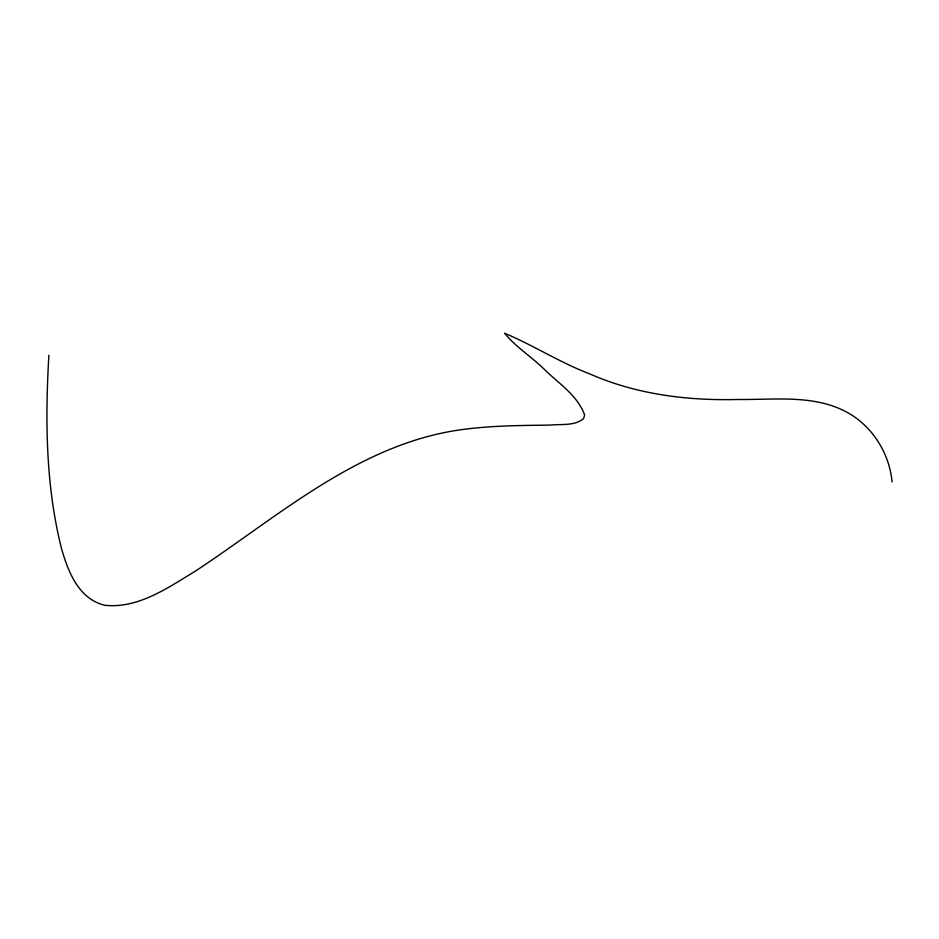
<?xml version="1.0" encoding="UTF-8"?>
<svg xmlns="http://www.w3.org/2000/svg" width="939" height="939" viewBox="0 0 939 939"><rect width="100%" height="100%" fill="white"/><g stroke="black" fill="none" stroke-linecap="round" stroke-linejoin="round"><path stroke-width="1.41" d="M48.875 355.212C45.142 419.451 45.635 484.958 61.293 547.719C67.819 571.112 78.43 598.953 104.769 605.279C138.233 608.824 167.576 587.896 194.831 571.475C280.327 515.347 362.407 440.544 468.209 428.83C495.452 425.531 522.917 425.473 550.324 425.085C561.311 423.912 574.609 426.224 583.612 418.512L584.61 415.003C577.485 394.943 557.543 382.736 543.059 368.135C530.664 356.186 515.358 346.597 504.607 333.239C533.258 345.235 559.973 362.548 589.246 373.663C635.703 394.298 686.984 400.777 737.455 399.486C775.626 400.014 817.705 393.594 851.755 415.085C874.538 429.628 889.644 455.122 892.05 481.977"/></g></svg>
